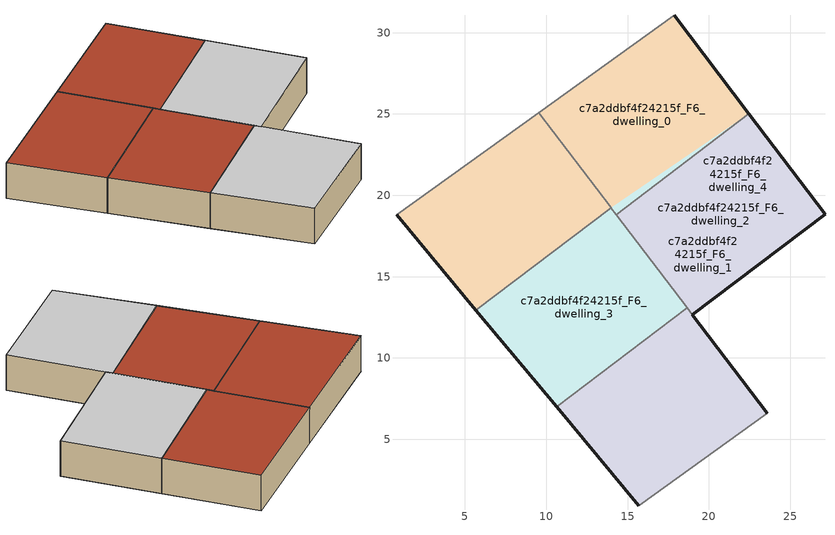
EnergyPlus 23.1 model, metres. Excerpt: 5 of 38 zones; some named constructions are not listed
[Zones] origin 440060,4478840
c7a2ddbf4f24215f_F6_dwelling_0
 floor to c7a2ddbf4f24215f_F5_dwelling_0 (EU_floor_Construction): 22.47,25.01 17.88,31.07 9.55,25.09 14.3,18.82 z18
 floor adiabatic (EU_floor_Construction): 13.98,19.24 9.55,25.09 0.8,18.8 5.68,12.94 z18
 wall outside (EU_wall_Construction): 5.68,12.94 0.8,18.8 z18:21
 wall adiabatic (EU_wall_Construction): 0.8,18.8 9.55,25.09 z18:21
 wall to c7a2ddbf4f24215f_F6_dwelling_1 (EU_wall_Construction): 13.98,19.24 5.68,12.94 z18:21
 wall to c7a2ddbf4f24215f_F6_dwelling_3 (EU_wall_Construction): 9.55,25.09 13.98,19.24 z18:21
 roof outside (EU_roof_Construction): 9.55,25.09 13.98,19.24 5.68,12.94 0.8,18.8 z21; 17.88,31.07 22.47,25.01 14.3,18.82 9.55,25.09 z21
c7a2ddbf4f24215f_F6_dwelling_1
 floor to c7a2ddbf4f24215f_F5_dwelling_1 (EU_floor_Construction): 27.14,18.84 22.47,25.01 14.3,18.82 18.98,12.65 z18; 22.47,25.01 13.98,19.24 14.3,18.82 z18; 13.98,19.24 17.88,31.07 9.55,25.09 z18; 18.66,13.07 13.98,19.24 5.68,12.94 10.63,6.98 z18; 22.47,25.01 17.88,31.07 13.98,19.24 z18
 wall outside (EU_wall_Construction): 10.63,6.98 5.68,12.94 z18:21
 wall to c7a2ddbf4f24215f_F6_dwelling_2 (EU_wall_Construction): 18.66,13.07 10.63,6.98 z18:21
 wall to c7a2ddbf4f24215f_F6_dwelling_4 (EU_wall_Construction): 14.3,18.82 18.66,13.07 z18:21
 wall to c7a2ddbf4f24215f_F6_dwelling_3 (EU_wall_Construction): 13.98,19.24 14.3,18.82 z18:21
 ceiling to c7a2ddbf4f24215f_F6_dwelling_2 (EU_floor_Construction): 22.47,25.01 27.14,18.84 18.98,12.65 14.3,18.82 z21
 roof outside (EU_roof_Construction): 13.98,19.24 18.66,13.07 10.63,6.98 5.68,12.94 z21; 17.88,31.07 13.98,19.24 9.55,25.09 z21; 17.88,31.07 22.47,25.01 14.3,18.82 13.98,19.24 z21
c7a2ddbf4f24215f_F6_dwelling_2
 floor to c7a2ddbf4f24215f_F5_dwelling_2 (EU_floor_Construction): 27.14,18.84 22.47,25.01 14.3,18.82 18.98,12.65 z18
 floor to c7a2ddbf4f24215f_F5_dwelling_4 (EU_floor_Construction): 23.58,6.59 18.66,13.07 10.63,6.98 15.69,0.91 z18
 wall outside (EU_wall_Construction): 15.69,0.91 10.63,6.98 / 18.98,12.65 23.58,6.59 z18:21
 wall adiabatic (EU_wall_Construction): 23.58,6.59 15.69,0.91 z18:21
 wall to c7a2ddbf4f24215f_F6_dwelling_4 (EU_wall_Construction): 18.66,13.07 18.98,12.65 z18:21
 ceiling to c7a2ddbf4f24215f_F6_dwelling_4 (EU_floor_Construction): 23.58,6.59 18.66,13.07 10.63,6.98 15.69,0.91 z21
c7a2ddbf4f24215f_F6_dwelling_3
 floor to c7a2ddbf4f24215f_F5_dwelling_3 (EU_floor_Construction): 13.98,19.24 9.55,25.09 0.8,18.8 5.68,12.94 z18; 18.66,13.07 13.98,19.24 5.68,12.94 10.63,6.98 z18; 13.98,19.24 17.88,31.07 9.55,25.09 z18; 22.47,25.01 13.99,19.24 14.3,18.82 z18; 22.47,25.01 17.88,31.07 13.98,19.24 z18
 wall outside (EU_wall_Construction): 17.88,31.07 22.47,25.01 z18:21
 wall adiabatic (EU_wall_Construction): 9.55,25.09 17.88,31.07 z18:21
 wall to c7a2ddbf4f24215f_F6_dwelling_4 (EU_wall_Construction): 22.47,25.01 14.3,18.82 z18:21
 roof outside (EU_roof_Construction): 9.55,25.09 13.98,19.24 5.68,12.94 0.8,18.8 z21; 17.88,31.07 13.98,19.24 9.55,25.09 z21; 13.98,19.24 18.66,13.07 10.63,6.98 5.68,12.94 z21; 17.88,31.07 22.47,25.01 14.3,18.82 13.98,19.24 z21
c7a2ddbf4f24215f_F6_dwelling_4
 floor to c7a2ddbf4f24215f_F5_dwelling_4 (EU_floor_Construction): 27.14,18.84 22.47,25.01 14.3,18.82 18.98,12.65 z18; 18.66,13.07 13.98,19.24 5.68,12.94 10.63,6.98 z18
 floor to c7a2ddbf4f24215f_F5_dwelling_2 (EU_floor_Construction): 23.58,6.59 18.66,13.07 10.63,6.98 15.69,0.91 z18
 wall outside (EU_wall_Construction): 22.47,25.01 27.14,18.84 18.98,12.65 z18:21
 ceiling adiabatic (EU_roof_Construction): 22.47,25.01 27.14,18.84 18.98,12.65 14.3,18.82 z21
[SCHEDULE:FILE] Column Number=1; Rows to Skip at Top=0; Number of Hours of Data=8760; Column Separator=Comma; Interpolate to Timestep=No; Minutes per Item=60; Adjust Schedule for Daylight Savings=Yes
Name | File
EU_Step8_GainSchedule_c7a2ddbf4f24215f_F2_dwelling_0_f000 | ../../schedules/c7a2ddbf4f24215f/c7a2ddbf4f24215f_F2_dwelling_0_f000_gain.csv
EU_Step8_GainSchedule_c7a2ddbf4f24215f_F2_dwelling_1_f000 | ../../schedules/c7a2ddbf4f24215f/c7a2ddbf4f24215f_F2_dwelling_1_f000_gain.csv
EU_Step8_GainSchedule_c7a2ddbf4f24215f_F2_dwelling_2_f000 | ../../schedules/c7a2ddbf4f24215f/c7a2ddbf4f24215f_F2_dwelling_2_f000_gain.csv
EU_Step8_GainSchedule_c7a2ddbf4f24215f_F2_dwelling_3_f000 | ../../schedules/c7a2ddbf4f24215f/c7a2ddbf4f24215f_F2_dwelling_3_f000_gain.csv
EU_Step8_GainSchedule_c7a2ddbf4f24215f_F2_dwelling_4_f000 | ../../schedules/c7a2ddbf4f24215f/c7a2ddbf4f24215f_F2_dwelling_4_f000_gain.csv
EU_Step8_GainSchedule_c7a2ddbf4f24215f_F2_dwelling_5_f000 | ../../schedules/c7a2ddbf4f24215f/c7a2ddbf4f24215f_F2_dwelling_5_f000_gain.csv
EU_Step8_GainSchedule_c7a2ddbf4f24215f_F3_dwelling_0_f000 | ../../schedules/c7a2ddbf4f24215f/c7a2ddbf4f24215f_F3_dwelling_0_f000_gain.csv
EU_Step8_GainSchedule_c7a2ddbf4f24215f_F3_dwelling_1_f000 | ../../schedules/c7a2ddbf4f24215f/c7a2ddbf4f24215f_F3_dwelling_1_f000_gain.csv
EU_Step8_GainSchedule_c7a2ddbf4f24215f_F3_dwelling_2_f000 | ../../schedules/c7a2ddbf4f24215f/c7a2ddbf4f24215f_F3_dwelling_2_f000_gain.csv
EU_Step8_GainSchedule_c7a2ddbf4f24215f_F3_dwelling_3_f000 | ../../schedules/c7a2ddbf4f24215f/c7a2ddbf4f24215f_F3_dwelling_3_f000_gain.csv
EU_Step8_GainSchedule_c7a2ddbf4f24215f_F3_dwelling_4_f000 | ../../schedules/c7a2ddbf4f24215f/c7a2ddbf4f24215f_F3_dwelling_4_f000_gain.csv
EU_Step8_GainSchedule_c7a2ddbf4f24215f_F4_dwelling_0_f000 | ../../schedules/c7a2ddbf4f24215f/c7a2ddbf4f24215f_F4_dwelling_0_f000_gain.csv
EU_Step8_GainSchedule_c7a2ddbf4f24215f_F4_dwelling_1_f000 | ../../schedules/c7a2ddbf4f24215f/c7a2ddbf4f24215f_F4_dwelling_1_f000_gain.csv
EU_Step8_GainSchedule_c7a2ddbf4f24215f_F4_dwelling_2_f000 | ../../schedules/c7a2ddbf4f24215f/c7a2ddbf4f24215f_F4_dwelling_2_f000_gain.csv
EU_Step8_GainSchedule_c7a2ddbf4f24215f_F4_dwelling_3_f000 | ../../schedules/c7a2ddbf4f24215f/c7a2ddbf4f24215f_F4_dwelling_3_f000_gain.csv
EU_Step8_GainSchedule_c7a2ddbf4f24215f_F4_dwelling_4_f000 | ../../schedules/c7a2ddbf4f24215f/c7a2ddbf4f24215f_F4_dwelling_4_f000_gain.csv
EU_Step8_GainSchedule_c7a2ddbf4f24215f_F5_dwelling_0_f000 | ../../schedules/c7a2ddbf4f24215f/c7a2ddbf4f24215f_F5_dwelling_0_f000_gain.csv
EU_Step8_GainSchedule_c7a2ddbf4f24215f_F5_dwelling_1_f000 | ../../schedules/c7a2ddbf4f24215f/c7a2ddbf4f24215f_F5_dwelling_1_f000_gain.csv
EU_Step8_GainSchedule_c7a2ddbf4f24215f_F5_dwelling_2_f000 | ../../schedules/c7a2ddbf4f24215f/c7a2ddbf4f24215f_F5_dwelling_2_f000_gain.csv
EU_Step8_GainSchedule_c7a2ddbf4f24215f_F5_dwelling_3_f000 | ../../schedules/c7a2ddbf4f24215f/c7a2ddbf4f24215f_F5_dwelling_3_f000_gain.csv
EU_Step8_GainSchedule_c7a2ddbf4f24215f_F5_dwelling_4_f000 | ../../schedules/c7a2ddbf4f24215f/c7a2ddbf4f24215f_F5_dwelling_4_f000_gain.csv
